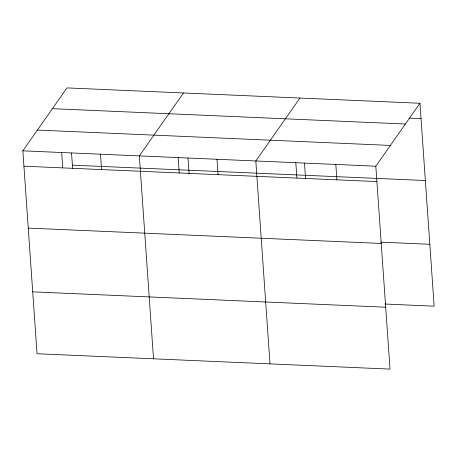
<?xml version="1.0" encoding="UTF-8"?>
<svg xmlns="http://www.w3.org/2000/svg" width="457" height="457" viewBox="0 0 457 457"><rect width="100%" height="100%" fill="white"/><g stroke="black" fill="none" stroke-linecap="round" stroke-linejoin="round"><path stroke-width="0.69" d="M419.96 103.265L375.825 166.194L390.015 369.102L37.04 353.735L22.85 150.827L66.985 87.898L419.96 103.265L434.15 306.173L385.023 304.036M183.468 92.971L139.334 155.9L153.523 358.802M299.946 98.044L255.817 160.967L270.001 363.875M409.106 118.123L421.034 118.643M52.418 108.663L405.399 124.036M37.417 130.062L390.392 145.429M22.85 150.827L375.825 166.194M72.389 165.16L425.364 180.526M23.924 166.199L376.905 181.572M380.692 242.147L429.82 244.289M28.254 228.089L381.229 243.455M32.71 291.846L385.691 307.218M335.821 164.451L336.9 179.83M304.505 163.212L305.602 178.847M295.822 162.709L296.896 178.087M216.989 159.282L218.063 174.654M188.021 158.139L189.118 173.774M178.161 157.591L179.235 172.963M100.506 154.209L101.58 169.581M71.543 153.066L72.634 168.702M61.678 152.518L62.752 167.89"/></g></svg>
